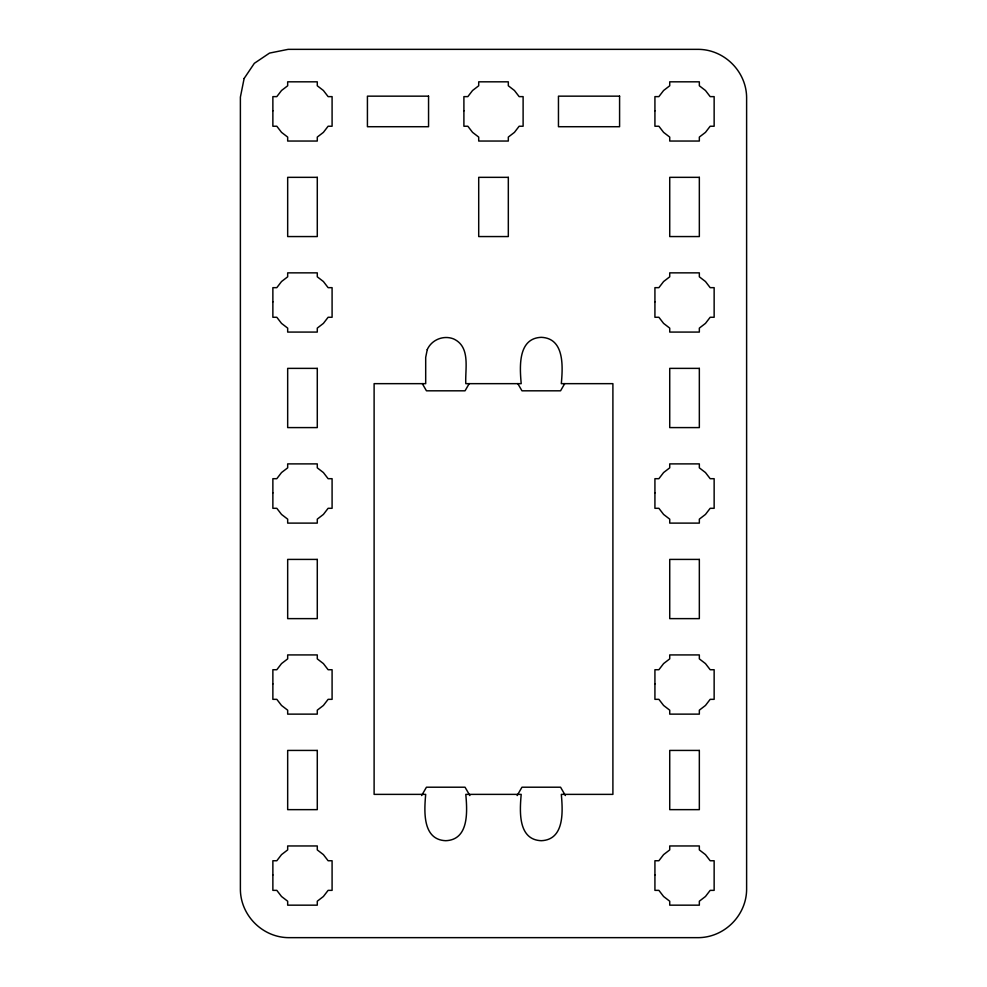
<?xml version="1.0" encoding="UTF-8"?>
<svg xmlns="http://www.w3.org/2000/svg" width="987" height="987" viewBox="0 0 987 987"><rect width="100%" height="100%" fill="white"/><g stroke="black" fill="none" stroke-linecap="round" stroke-linejoin="round"><path stroke-width="1.48" d="M469.207 383.61L465.05 390.815L426.446 390.815L422.288 383.61M564.724 383.61L560.567 390.815L521.963 390.815L517.805 383.61M421.622 795.571L426.446 787.207L465.05 787.207L469.874 795.571M517.139 795.571L521.963 787.207L560.567 787.207L565.391 795.571M272.868 110.84L272.868 126.237L276.816 126.237L281.529 132.369L287.673 137.082L287.673 141.042L317.283 141.042L317.283 137.07L323.403 132.369L328.116 126.237L332.088 126.237L332.088 96.627L328.116 96.627L323.403 90.496L317.283 85.783L317.283 81.822L287.673 81.822L287.673 85.783L281.529 90.496L276.816 96.627L272.868 96.627L272.868 110.84M272.868 301.874L272.868 317.271L276.816 317.271L281.529 323.403L287.673 328.116L287.673 332.076L317.283 332.076L317.283 328.103L323.403 323.391L328.116 317.271L332.088 317.271L332.088 287.661L328.116 287.661L323.403 281.529L317.283 276.816L317.283 272.856L287.673 272.856L287.673 276.816L281.529 281.529L276.816 287.661L272.868 287.661L272.868 301.874M272.868 492.908L272.868 508.305L276.816 508.305L281.529 514.437L287.673 519.15L287.673 523.11L317.283 523.11L317.283 519.137L323.403 514.424L328.116 508.305L332.088 508.305L332.088 478.695L328.116 478.695L323.403 472.563L317.283 467.85L317.283 463.89L287.673 463.89L287.673 467.85L281.529 472.551L276.816 478.695L272.868 478.695L272.868 492.908M272.868 683.942L272.868 699.339L276.816 699.339L281.529 705.471L287.673 710.184L287.673 714.132L317.283 714.132L317.283 710.171L323.403 705.458L328.116 699.339L332.088 699.339L332.088 669.729L328.116 669.729L323.403 663.597L317.283 658.884L317.283 654.924L287.673 654.924L287.673 658.872L281.529 663.585L276.816 669.729L272.868 669.729L272.868 683.942M272.868 874.976L272.868 890.36L276.816 890.36L281.529 896.504L287.673 901.217L287.673 905.165L317.283 905.165L317.283 901.205L323.403 896.492L328.116 890.36L332.088 890.36L332.088 860.75L328.116 860.75L323.403 854.631L317.283 849.918L317.283 845.958L287.673 845.958L287.673 849.906L281.529 854.619L276.816 860.75L272.868 860.75L272.868 874.976M463.902 110.84L463.902 126.237L467.85 126.237L472.563 132.369L478.707 137.082L478.707 141.042L508.317 141.042L508.317 137.07L514.437 132.369L519.15 126.237L523.11 126.237L523.11 96.627L519.15 96.627L514.437 90.496L508.317 85.783L508.317 81.822L478.707 81.822L478.707 85.783L472.563 90.496L467.85 96.627L463.902 96.627L463.902 110.84M654.924 110.84L654.924 126.237L658.884 126.237L663.597 132.369L669.729 137.082L669.729 141.042L699.339 141.042L699.339 137.07L705.471 132.369L710.171 126.237L714.144 126.237L714.144 96.627L710.184 96.627L705.471 90.496L699.339 85.783L699.339 81.822L669.729 81.822L669.729 85.783L663.597 90.496L658.884 96.627L654.924 96.627L654.924 110.84M654.924 301.874L654.924 317.271L658.884 317.271L663.597 323.403L669.729 328.116L669.729 332.076L699.339 332.076L699.339 328.103L705.471 323.391L710.171 317.271L714.144 317.271L714.144 287.661L710.184 287.661L705.471 281.529L699.339 276.816L699.339 272.856L669.729 272.856L669.729 276.816L663.597 281.529L658.884 287.661L654.924 287.661L654.924 301.874M654.924 492.908L654.924 508.305L658.884 508.305L663.597 514.437L669.729 519.15L669.729 523.11L699.339 523.11L699.339 519.137L705.471 514.424L710.171 508.305L714.144 508.305L714.144 478.695L710.184 478.695L705.471 472.563L699.339 467.85L699.339 463.89L669.729 463.89L669.729 467.85L663.597 472.551L658.884 478.695L654.924 478.695L654.924 492.908M654.924 683.942L654.924 699.339L658.884 699.339L663.597 705.471L669.729 710.184L669.729 714.132L699.339 714.132L699.339 710.171L705.471 705.458L710.171 699.339L714.144 699.339L714.144 669.729L710.184 669.729L705.471 663.597L699.339 658.884L699.339 654.924L669.729 654.924L669.729 658.872L663.597 663.585L658.884 669.729L654.924 669.729L654.924 683.942M654.924 874.976L654.924 890.36L658.884 890.36L663.597 896.504L669.729 901.217L669.729 905.165L699.339 905.165L699.339 901.205L705.471 896.492L710.171 890.36L714.144 890.36L714.144 860.75L710.184 860.75L705.471 854.631L699.339 849.918L699.339 845.958L669.729 845.958L669.729 849.906L663.597 854.619L658.884 860.75L654.924 860.75L654.924 874.976M244.122 78.491L240.384 97.121L240.384 889.879C240.84 915.591 262.431 937.194 288.142 937.65L698.858 937.65C724.569 937.181 746.16 915.591 746.616 889.879L746.616 97.121C746.16 71.409 724.569 49.819 698.87 49.35L288.142 49.35L269.525 53.088L254.338 63.316L244.122 78.491M427.26 349.583L425.693 357.38L425.693 383.659L374.11 383.659L374.11 794.375L425.693 794.375C424.225 810.895 422.189 839.777 445.742 840.702C469.306 839.777 467.258 810.895 465.802 794.375L521.198 794.375C519.742 810.895 517.706 839.777 541.258 840.702C564.823 839.777 562.775 810.895 561.319 794.375L612.902 794.375L612.902 383.659L561.319 383.659C562.775 367.139 564.823 338.245 541.258 337.332C517.706 338.245 519.742 367.139 521.198 383.659L465.802 383.659C464.976 368.756 470.861 346.77 453.551 338.899C443.545 334.938 431.64 339.713 427.26 349.583M428.555 96.158L367.423 96.158L367.423 126.718L428.555 126.718L428.555 96.158M619.589 96.158L558.457 96.158L558.457 126.718L619.589 126.718L619.589 96.158M317.283 177.339L287.673 177.339L287.673 236.559L317.283 236.559L317.283 177.339M508.317 177.339L478.707 177.339L478.707 236.559L508.317 236.559L508.317 177.339M699.339 177.339L669.729 177.339L669.729 236.559L699.339 236.559L699.339 177.339M317.283 368.373L287.673 368.373L287.673 427.593L317.283 427.593L317.283 368.373M699.339 368.373L669.729 368.373L669.729 427.593L699.339 427.593L699.339 368.373M317.283 559.407L287.673 559.407L287.673 618.627L317.283 618.627L317.283 559.407M699.339 559.407L669.729 559.407L669.729 618.627L699.339 618.627L699.339 559.407M317.283 750.428L287.673 750.428L287.673 809.648L317.283 809.648L317.283 750.428M699.339 750.428L669.729 750.428L669.729 809.648L699.339 809.648L699.339 750.428"/></g></svg>
